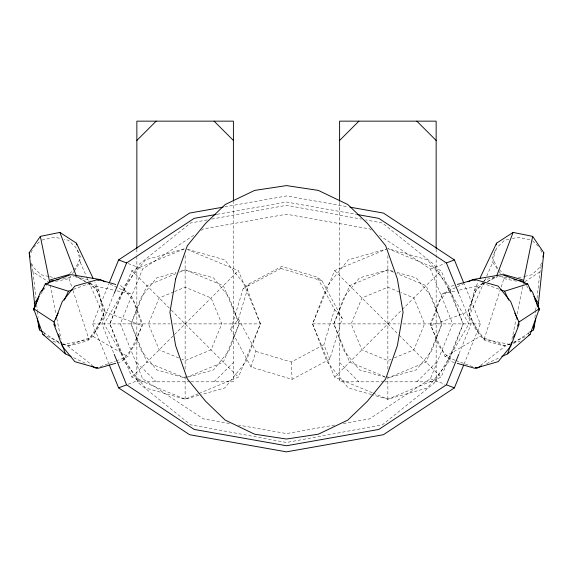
<?xml version="1.0" encoding="UTF-8"?>
<svg xmlns="http://www.w3.org/2000/svg" width="573" height="573" viewBox="0 0 573 573"><rect width="100%" height="100%" fill="white"/><g stroke="black" fill="none" stroke-linecap="round" stroke-linejoin="round"><path stroke-width="0.43" stroke-dasharray="2.87 2.15" d="M534.903 317.6L535.583 311.44M535.683 310.559L536.364 304.399M537.051 298.239L539.981 271.846L541.542 264.017M510.027 344.466L484.099 339.223L468.843 316.833L474.072 290.59L478.269 281.744M486.699 276.136L492.773 262.298L495.545 248.374M511.954 339.395L516.201 318.423M517.082 314.054L522.927 285.211M523.106 284.337L523.457 282.589M230.783 329.439L243.16 288.613L249.14 283.821L281.694 266.445L317.07 277.067L321.962 280.77L342.217 318.352L329.84 359.178L292.072 379.333L251.038 367.021L230.783 329.439L238.468 319.018L249.14 283.821M329.84 359.178L323.86 344.66L334.532 309.463L317.07 277.067M251.038 367.021L255.93 351.414L238.468 319.018M484.099 339.223L500.05 290.418M501.153 287.052L503.903 278.636L502.449 276.508M455.148 360.245L445.099 356.564L430.695 325.779L442.155 293.885L463.894 283.714M510.242 343.671L505.472 345.899L479.88 336.53L468.299 311.762L477.51 286.113L483.863 283.141M243.16 288.613L280.928 268.451L281.694 266.445M187.708 249.319L224.716 259.834L246.053 286.242L260.436 323.895L246.053 361.549L224.716 387.95L201.481 394.553M371.519 394.553L348.284 387.95L326.947 361.549L312.564 323.895L326.947 286.242L348.284 259.834L385.292 249.319M108.942 364.084L92.625 323.895L108.942 283.699M113.891 294.25L101.858 323.895L113.891 353.534M193.767 235.274L142.584 269.052L120.323 323.895L142.584 378.732L203.408 418.877L229.651 423.519M343.349 423.519L369.592 418.877L430.416 378.732L452.677 323.895L430.416 269.052L379.233 235.274M459.109 353.534L471.142 323.895L459.109 294.25M464.058 364.084L480.375 323.895L464.058 283.699M198.237 393.773L185.129 399.202L131.876 377.141L109.823 323.895L124.205 286.242L145.535 259.834L185.129 248.589L131.876 270.642L109.823 323.895L124.205 361.549L145.535 387.95L185.129 399.202L200.622 394.797M199.053 393.429L238.375 377.141L260.436 323.895L238.375 270.642L187.586 249.606M372.307 392.756L334.625 377.141L312.564 323.895L334.625 270.642L387.054 248.926M373.13 393.092L387.871 399.202L441.124 377.141L463.177 323.895L448.795 286.242L427.465 259.834L387.871 248.589L441.124 270.642L463.177 323.895L448.795 361.549L427.465 387.95L387.871 399.202L372.378 394.797M468.843 316.833L484.199 281.837M484.557 281.021L486.348 276.952M62.758 343.671L67.528 345.899L93.12 336.53L104.701 311.762L95.49 286.113L89.137 283.141M116.183 360.861L127.901 356.564L142.305 325.779L130.845 293.885L109.106 283.714M30.949 252.822L32.482 249.699M541.671 262.957L539.372 267.634L531.988 274.746L524.281 276.451M40.64 294.286L46.542 285.619M55.495 281.386L69.097 278.636L70.551 276.508M72.485 273.665L73.938 271.538M74.418 270.821L80.227 262.298L77.455 248.374M62.106 344.638L88.901 339.223L104.157 316.833L98.928 290.59L94.731 281.744M482.774 282.647L474.902 292.388L468.077 310.251L474.902 328.114L485.023 340.641L503.803 345.97L509.777 344.273M483.333 281.952L485.023 279.868L496.97 276.473M528.206 333.679L529.889 331.595M131.876 377.141L173.848 335.176M174.471 334.546L238.375 270.642M214.087 381.819L233.397 362.516M334.625 377.141L401.659 310.108M402.289 309.477L441.124 270.642M416.836 381.819L436.146 362.516M33.628 247.364L40.397 240.846M69.655 273.565L75.808 267.634L80.786 257.499L75.808 247.364L68.423 240.252L64.14 239.306M480.403 365.495L505.472 345.899M201.187 230.382L203.408 228.906L286.5 214.216L369.592 228.906L371.813 230.382M474.072 290.59L485.023 283.463M487.945 281.565L495.982 276.336M524.897 281.658L539.981 271.846M513.816 342.74L529.151 332.763M445.099 356.564L479.88 336.53M255.93 351.414L291.306 362.036L323.86 344.66M487.036 281.658L498.159 276.458M513.415 342.188L526.121 336.244M486.584 363.697L499.47 357.674M176.176 273.536L146.896 285.662L131.059 323.895L141.388 350.927L156.701 369.886L185.129 377.958L146.896 362.122L131.059 323.895L141.388 296.864L156.701 277.905L175.932 272.44M179.435 272.189L185.129 269.826L213.55 277.905L228.863 296.864L239.192 323.895L228.863 350.927L213.55 369.886L187.636 377.249M173.777 291.908L159.187 297.953L148.443 323.895L159.187 349.838L178.64 357.896M174.586 291.571L185.129 287.209L211.072 297.953L221.815 323.895L211.072 349.838L185.129 360.582L181.885 359.235M185.939 377.621L223.355 362.122L239.192 323.895L223.355 285.662L185.129 269.826L180.108 271.251M391.115 359.235L387.871 360.582L361.928 349.838L351.185 323.895L361.928 297.953L387.871 287.209L400.033 292.244M394.36 357.896L413.813 349.838L424.557 323.895L413.813 297.953L400.842 292.581M128.194 384.218L142.584 378.732M430.416 269.052L444.806 263.573M430.695 325.779L468.299 311.762M73.444 289.386L91.035 282.947M100.268 366.684L115.345 361.162M117.343 362.859L121.512 361.67L134.089 346.099L142.577 323.895L134.089 301.692L121.512 286.113L119.012 285.404M453.988 285.404L451.488 286.113L438.911 301.692L430.423 323.895L438.911 346.099L451.488 361.67L455.657 362.859M513.193 343.306L520.019 341.365M41.872 240.066L54.714 237.222L60.717 238.547M508.86 239.306L504.577 240.252L497.192 247.364L492.214 257.499L497.192 267.634L503.345 273.565M512.283 238.547L518.286 237.222L531.128 240.066M442.155 293.885L455.95 290.855M459.403 290.096L477.51 286.113M518.286 277.776L523.421 276.637M63.324 278.485L73.695 276.387M207.29 219.91L190.565 223.004L138.874 264.59L104.028 323.895L138.874 383.201L190.565 424.786L286.5 442.499L382.435 424.786L434.126 383.201L468.972 323.895L434.126 264.59L382.435 223.004L365.71 219.91M211.695 219.101L286.5 205.284L361.305 219.101M224.809 206.846L286.5 195.937L348.191 206.846M217.038 214.316L286.5 202.025L355.962 214.316M334.603 425.066L286.5 433.575L238.397 425.066M92.625 323.895L170.059 323.895M173.605 323.895L260.436 323.895M312.564 323.895L399.395 323.895M402.941 323.895L480.375 323.895M190.028 381.819L136.854 381.819L136.854 255.501M190.916 381.819L233.397 381.819L233.397 201.99M383.86 381.819L339.603 381.819L339.603 201.99M384.755 381.819L436.146 381.819L436.146 255.501M499.305 276.387L509.676 278.485M503.903 278.636L517.505 281.386M95.49 286.113L113.597 290.096M117.05 290.855L130.845 293.885M48.719 276.451L41.012 274.746L33.628 267.634L31.329 262.957M49.579 276.637L54.714 277.776M392.892 271.251L387.871 269.826L359.45 277.905L344.137 296.864L333.808 323.895L344.137 350.927L359.45 369.886L385.364 377.249M397.068 272.44L416.299 277.905L431.612 296.864L441.941 323.895L431.612 350.927L416.299 369.886L387.871 377.958L426.104 362.122L441.941 323.895L426.104 285.662L396.824 273.536M76.03 276.473L87.977 279.868L89.667 281.952M52.981 341.365L59.807 343.306M63.223 344.273L69.197 345.97L87.977 340.641L98.098 328.114L104.923 310.251L98.098 292.388L90.226 282.647M280.928 268.451L321.962 280.77M481.965 282.947L499.556 289.386M455.986 360.553L472.732 366.684M104.701 311.762L142.305 325.779M128.194 263.573L142.584 269.052M430.416 378.732L444.806 384.218M393.565 272.189L387.871 269.826L349.645 285.662L333.808 323.895L349.645 362.122L385.436 376.948M74.841 276.458L85.964 281.658M46.879 336.244L59.585 342.188M73.53 357.674L86.416 363.697M93.12 336.53L127.901 356.564M78.48 277.289L85.055 281.565M87.977 283.463L98.928 290.59M31.458 264.017L33.019 271.846L48.103 281.658M43.849 332.763L59.184 342.74M67.528 345.899L92.597 365.495M532.604 240.846L539.372 247.364M334.625 270.642L398.529 334.546M399.152 335.176L441.124 377.141M339.603 362.516L358.913 381.819M131.876 270.642L170.711 309.477M171.341 310.108L238.375 377.141M136.854 362.516L156.164 381.819M334.532 309.463L342.217 318.352M43.111 331.595L44.794 333.679M526.458 285.619L532.36 294.286M492.773 262.298L498.582 270.821M499.062 271.538L500.516 273.665M540.518 249.699L542.051 252.822M80.227 262.298L86.301 276.136M86.652 276.952L88.443 281.021M88.801 281.837L104.157 316.833M69.097 278.636L71.847 287.052M72.95 290.418L88.901 339.223M50.073 285.211L55.918 314.054M56.799 318.423L61.046 339.395M33.019 271.846L35.949 298.239M36.636 304.399L37.317 310.559M37.417 311.44L38.097 317.6M291.306 362.036L292.072 379.333M436.146 249.255L436.146 254.605M387.871 255.665L387.871 369.27M387.871 376.189L387.871 399.202M185.129 255.665L185.129 369.27M185.129 376.189L185.129 399.202M136.854 249.255L136.854 254.605"/><path stroke-width="0.86" d="M538.061 307.171L543.791 252.7L532.661 236.363L513.107 232.409L496.583 243.153L479.794 278.528M530.612 331.817L533.535 329.912L534.022 325.514M496.239 244.893L496.583 243.153M542.925 257.048L543.791 252.7M533.535 329.912L535.798 318.545M524.983 283.449L523.507 281.286L532.661 236.363M501.884 356.542L507.52 353.906L511.746 342.153M513.551 337.117L514.454 334.603M517.469 326.209L518.98 322.012L539.308 308.74L534.824 299.149M507.52 353.906L530.089 334.388L539.308 308.74M496.712 275.864L513.107 232.409M33.478 310.251L40.296 292.388L43.67 288.212M55.638 318.96L62.235 301.692L74.812 286.113L98.162 279.481L115.674 284.459M519.245 323.895L510.765 346.099L498.188 361.67L474.838 368.303L457.326 363.332M109.271 282.883L118.597 259.913L189.563 213.077L223.047 207.154M114.228 293.426L126.59 262.964L194.175 218.356L216.157 214.467M114.228 354.358L126.59 384.827L194.175 429.435L286.5 445.758L378.825 429.435L446.41 384.827L458.772 354.358M109.271 364.908L118.597 387.871L189.563 434.706L286.5 451.853L383.437 434.706L454.403 387.871L463.729 364.908M71.116 356.542L65.48 353.906L42.911 334.388L33.692 308.74L38.176 299.149M41.915 291.163L45.274 283.972L55.187 280.347M55.531 326.209L54.02 322.012L58.188 313.102M64.255 300.137L68.423 291.22L72.606 289.687M34.939 307.171L29.209 252.7L40.339 236.363L59.893 232.409L76.417 243.153L93.206 278.528M34.244 303.669L39.165 296.449M48.017 283.449L49.493 281.286L53.819 280.412M136.854 140.457L156.164 121.147M339.603 140.457L358.913 121.147M467.926 281.83L472.754 279.574L502.127 274.603L516.166 279.739M528.499 335.133L530.089 334.388M481.75 365.954L476.922 368.217L475.246 367.601M118.597 387.871L126.59 384.827M356.843 214.467L378.825 218.356L446.41 262.964L454.403 259.913L463.729 282.883M56.834 279.739L70.873 274.603L100.246 279.574L105.074 281.83M97.732 280.491L100.246 279.574M97.754 367.601L96.078 368.217L91.25 365.954M500.394 289.687L504.577 291.22L527.726 283.972L531.085 291.163M50.417 279.868L69.197 274.531M115.674 363.332L98.162 368.303L74.812 361.67L62.235 346.099L53.755 323.895M457.326 284.459L474.838 279.481L498.188 286.113L510.765 301.692L517.362 318.96M55.545 280.061L59.005 279.359M349.953 207.154L383.437 213.077L454.403 259.913M513.995 279.359L517.455 280.061M519.181 280.412L523.507 281.286M503.803 274.531L522.583 279.868M45.274 283.972L68.423 291.22M517.813 280.347L527.726 283.972M472.754 279.574L475.268 280.491M118.597 259.913L126.59 262.964M446.41 384.827L454.403 387.871M42.911 334.388L44.501 335.133M37.202 318.545L39.465 329.912L42.388 331.817M33.692 308.74L54.02 322.012M416.836 121.147L436.146 140.457M214.087 121.147L233.397 140.457M529.33 288.212L532.704 292.388L539.522 310.251M533.835 296.449L538.756 303.669M504.577 291.22L508.745 300.137M514.812 313.102L518.98 322.012M446.41 262.964L458.772 293.426M59.893 232.409L76.288 275.864M58.546 334.603L59.449 337.117M61.254 342.153L65.48 353.906M40.339 236.363L49.493 281.286M76.417 243.153L76.761 244.893M29.209 252.7L30.075 257.048M38.978 325.514L39.465 329.912M436.146 248.367L436.146 121.147L339.603 121.147L339.603 201.102M233.397 201.102L233.397 121.147L136.854 121.147L136.854 248.367M175.625 279.001L169.923 312.306L175.625 345.619L187.335 378.925L205.621 401.272L225.21 420.102L254.641 434.205L286.5 439.025L318.359 434.205L347.79 420.102L367.379 401.272L385.665 378.925L397.375 345.619L403.077 312.306L397.375 279.001L385.665 245.688L367.379 223.348L347.79 204.518L318.359 190.415L286.5 185.595L254.641 190.415L225.21 204.518L205.621 223.348L187.335 245.688L175.625 279.001"/></g></svg>
